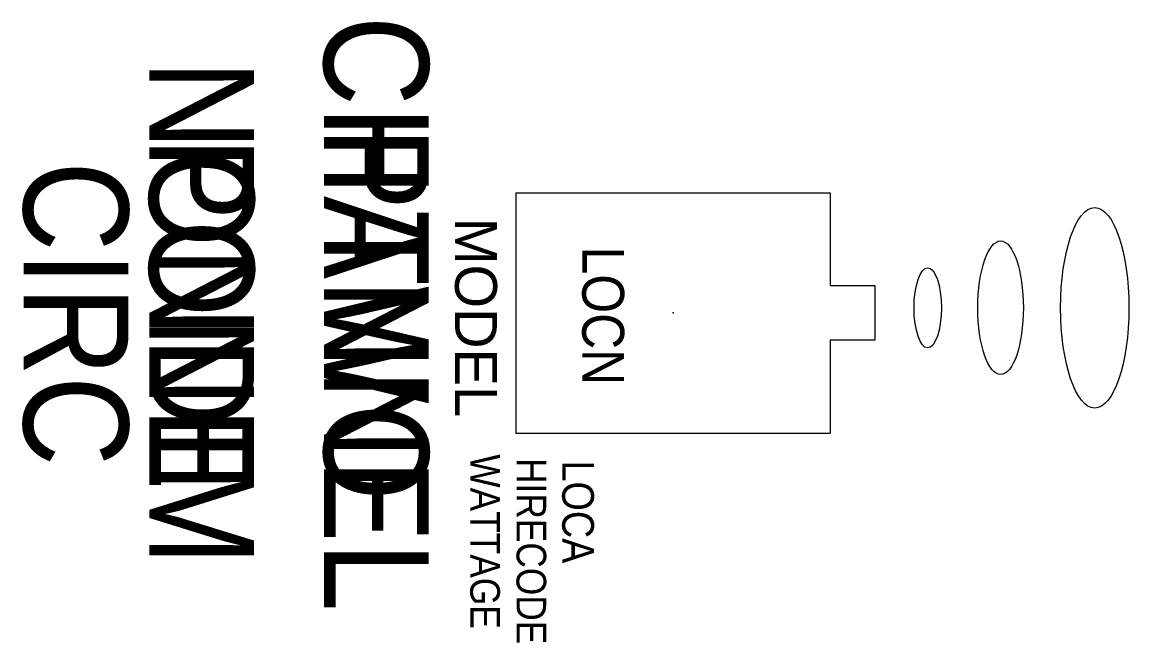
# Model space of a CAD drawing. Extents: x -196 to 861, y -39 to 553.
import ezdxf
from ezdxf.enums import TextEntityAlignment as Align

# ---------------------------------------------------------------- set-up
doc = ezdxf.new("R2010")
doc.units = 0
doc.header["$MEASUREMENT"] = 0
doc.layers.get('0').update_dxf_attribs({"linetype": 'CONTINUOUS'})
for name, color, linetype in [('CHANNEL', 3, 'CONTINUOUS'), ('CIRC', 6, 'CONTINUOUS'), ('DIMMER', 4, 'CONTINUOUS'), ('LANTERNS', 4, 'CONTINUOUS'), ('LOCATION', 7, 'CONTINUOUS'), ('MODEL', 6, 'CONTINUOUS'), ('PATCH', 5, 'CONTINUOUS'), ('PATCH2', 5, 'CONTINUOUS')]:
    doc.layers.add(name, color=color, linetype=linetype)

msp = doc.modelspace()

# ---------------------------------------------------------------- linework, layer by layer
for centre, major_axis in [((828.4, 280.5), (0, -95.7)), ((738.5, 280.5), (0, -63.8)), ((668.9, 280.5), (0, -38.3))]:
    msp.add_ellipse(centre, major_axis=major_axis, ratio=0.340685)
at = {"layer": 'LANTERNS', "color": 0}
for p, q in [((275.8, 390.4), (275.8, 161)), ((275.8, 390.4), (575.8, 390.4)), ((575.8, 390.4), (575.8, 301.9)), ((575.8, 301.9), (618.4, 301.9)), ((618.4, 301.9), (618.4, 249.5)), ((575.8, 249.5), (575.8, 161)), ((618.4, 249.5), (575.8, 249.5)), ((275.8, 161), (575.8, 161))]:
    msp.add_line(p, q, dxfattribs=at)
msp.add_point((425.8, 275.7), dxfattribs=at)

# ---------------------------------------------------------------- texts
at = {"layer": 'CHANNEL', "width": 0.89}
msp.add_attdef('CHANNEL', text='', height=100, rotation=270, dxfattribs=at).set_placement((92.5, 274.9), align=Align.CENTER)
at = {"layer": 'CIRC', "width": 0.89}
msp.add_attdef('CIRC', text='', height=100, rotation=270, dxfattribs=at).set_placement((-194.2, 274.9), align=Align.CENTER)
at = {"layer": 'DIMMER', "width": 0.89}
msp.add_attdef('NONDIM', text='', height=100, rotation=270, dxfattribs=at).set_placement((-74.2, 275.7), align=Align.CENTER)
at = {"layer": 'LANTERNS', "color": 0, "width": 0.89, "flags": 1}
for tag, p, s, height in [('WATTAGE', (232.2, 140.7, 0), '2500', 28.3), ('HIRECODE', (276.4, 137.1), 'C', 28.3), ('LOCA', (320, 134.8), '', 30.3)]:
    msp.add_attdef(tag, p, s, height=height, rotation=270, dxfattribs=at)
at = {"layer": 'LOCATION', "width": 0.89}
msp.add_attdef('LOCN', text='', height=40, rotation=270, dxfattribs=at).set_placement((339.1, 272.8), align=Align.CENTER)
at = {"layer": 'MODEL'}
msp.add_attdef('MODEL', text='SMOKE MACHINE', height=40, rotation=270, dxfattribs=at).set_placement((217.7, 271.3), align=Align.CENTER)
at = {"layer": 'PATCH', "width": 0.89}
msp.add_attdef('PONE', text='', height=100, rotation=270, dxfattribs=at).set_placement((-74.2, 274.9), align=Align.CENTER)
at = {"layer": 'PATCH2', "width": 0.89}
msp.add_attdef('PTWO', text='', height=100, rotation=270, dxfattribs=at).set_placement((92.5, 274.9), align=Align.CENTER)

doc.saveas('drawing.dxf')
